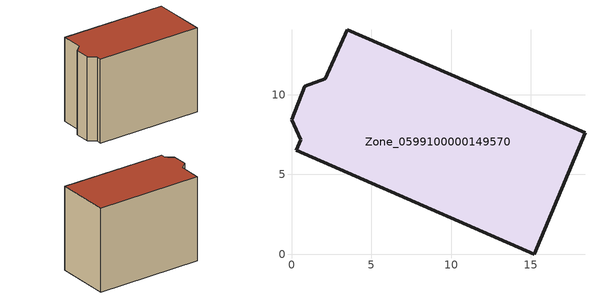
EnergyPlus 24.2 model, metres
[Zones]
Zone_0599100000149570
 floor ground (C_G): 0,8.44 0.84,10.53 2.13,11.01 3.48,14.07 18.4,7.62 15.21,0 0.29,6.51 0.59,7.19 z0
 wall outside (C_F): 0.29,6.51 15.21,0 18.4,7.62 3.48,14.07 2.13,11.01 0.84,10.53 0,8.44 0.59,7.19 0.29,6.51 z0:12.88
 roof outside (C_R): 0.84,10.53 0,8.44 0.59,7.19 0.29,6.51 15.21,0 18.4,7.62 3.48,14.07 2.13,11.01 z12.88
[BUILDING]
Pand.0599100000149570: North Axis=0; Terrain=City; Loads Convergence Tolerance Value=0.04; Temperature Convergence Tolerance Value=0.4; Solar Distribution=FullExterior; Maximum Number of Warmup Days=25; Minimum Number of Warmup Days=1
[Site:Location]
Rotterdam.The.Hague.AP_ZH_NLD Design_Conditions: Latitude=51.96; Longitude=4.45; Time Zone=1; Elevation=-4.5
[SITE:GROUNDTEMPERATURE:BUILDINGSURFACE]
18, 18, 18, 18, 18, 18, 18, 18, 18, 18, 18, 18
[MATERIAL] Thermal Absorptance=0.9; Solar Absorptance=0.7; Visible Absorptance=0.7
Name | Roughness | Thickness | Conductivity | Density | Specific Heat
G.TI.1946 | MediumSmooth | 0.15 | 1 | 540 | 1210
F.TI.1946 | Rough | 0.3 | 0.857143 | 1920 | 840
R.TI.1946 | MediumRough | 0.2 | 0.1 | 1500 | 1000
[CONSTRUCTION]
C_G: G.TI.1946
C_F: F.TI.1946
C_R: R.TI.1946
[ZONE]
Zone_0599100000149570: Type=1; Multiplier=1; Ceiling Height=Autocalculate; Volume=Autocalculate; Floor Area=autocalculate; Part of Total Floor Area=Yes
[ZONEINFILTRATION:DESIGNFLOWRATE]
Infil_Zone_0599100000149570: Zone or ZoneList or Space or SpaceList=Zone_0599100000149570; Schedule=AlwaysOn; Design Flow Rate Calculation Method=Flow/Area; Flow Rate per Floor Area=0.003; Constant Term Coefficient=1; Temperature Term Coefficient=0; Velocity Term Coefficient=0; Velocity Squared Term Coefficient=0
[HVACTEMPLATE:ZONE:IDEALLOADSAIRSYSTEM]
Zone_0599100000149570: Maximum Heating Supply Air Temperature=50; Minimum Cooling Supply Air Temperature=13; Maximum Heating Supply Air Humidity Ratio=0.0156; Minimum Cooling Supply Air Humidity Ratio=0.0077; Heating Limit=NoLimit; Cooling Limit=NoLimit; Dehumidification Control Type=ConstantSensibleHeatRatio; Cooling Sensible Heat Ratio=0.7; Dehumidification Setpoint=60; Humidification Control Type=None; Humidification Setpoint=30; Outdoor Air Method=None; Outdoor Air Flow Rate per Person=0.00944; Outdoor Air Flow Rate per Zone Floor Area=0; Outdoor Air Flow Rate per Zone=0; Demand Controlled Ventilation Type=None; Outdoor Air Economizer Type=NoEconomizer; Heat Recovery Type=None; Sensible Heat Recovery Effectiveness=0.7; Latent Heat Recovery Effectiveness=0.65
[ZONECONTROL:THERMOSTAT]
ThermostatControl_Zone_0599100000149570: Zone or ZoneList=Zone_0599100000149570; Control Type Schedule=DualSetpointControlType; Control 1=Thermostat_Zone_0599100000149570; Temperature Difference Between Cutout And Setpoint=0
[THERMOSTATSETPOINT:DUALSETPOINT]
Thermostat_Zone_0599100000149570: Heating Setpoint Temperature Schedule=HeatingSetpoint_Zone_0599100000149570; Cooling Setpoint Temperature Schedule=CoolingSetpoint_Zone_0599100000149570
[SCHEDULE:COMPACT]
HeatingSetpoint_Zone_0599100000149570: Through: 12/31, For: AllDays, Until: 24:00, 21
CoolingSetpoint_Zone_0599100000149570: Through: 12/31, For: AllDays, Until: 24:00, 24
DualSetpointControlType: Through: 12/31, For: AllDays, Until: 24:00, 4
AlwaysOn: Through: 12/31, For: AllDays, Until: 24:00, 1
